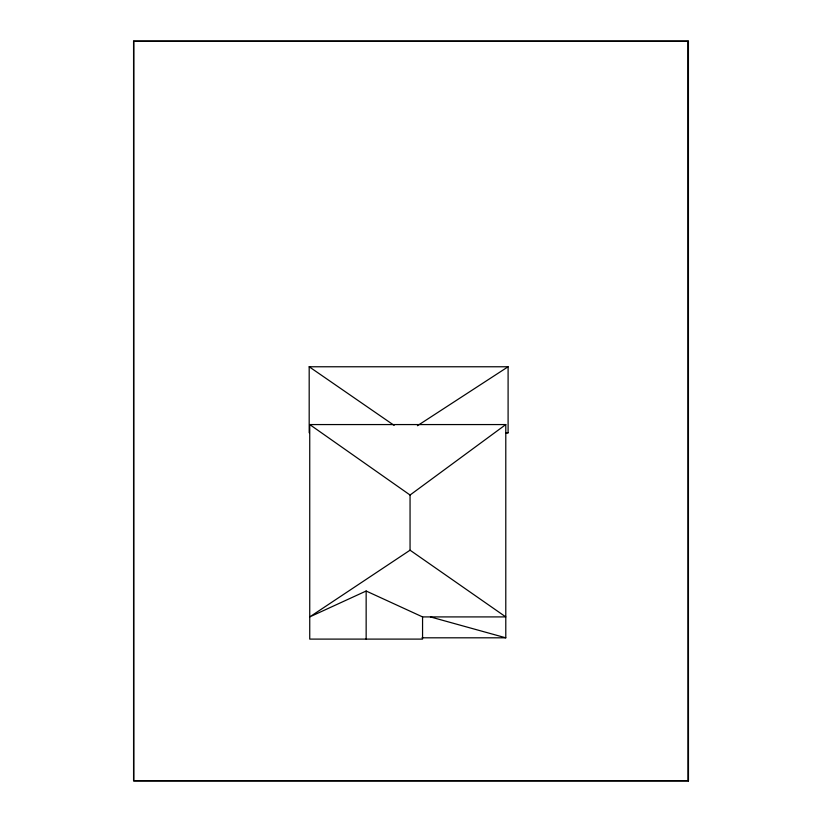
<?xml version="1.0" encoding="UTF-8"?>
<svg xmlns="http://www.w3.org/2000/svg" width="822" height="822" viewBox="0 0 822 822"><rect width="100%" height="100%" fill="white"/><g stroke="black" fill="none" stroke-linecap="round" stroke-linejoin="round"><path stroke-width="1.23" d="M410.055 550.195L309.74 616.911L366.15 591.018L422.559 616.911L505.787 616.911L410.055 550.195L410.055 495.029L505.787 424.563L505.787 637.81L422.025 637.81M417.422 425.724L508.099 366.766L508.099 432.793L505.54 432.814L508.099 432.793M133.575 41.285L688.24 41.285L688.425 780.9L133.575 780.9L133.575 41.1L688.425 41.1L688.425 780.9M309.185 432.793L309.185 366.766L508.099 366.766M422.559 616.911L422.559 639.105L309.74 639.105L309.74 424.563L505.787 424.563M430.461 616.932L505.787 637.81M309.185 366.766L394.149 425.395M309.74 424.563L410.055 495.029M688.24 41.285L688.24 780.715L133.76 780.715L133.76 41.285M366.15 591.018L366.15 639.105"/></g></svg>
